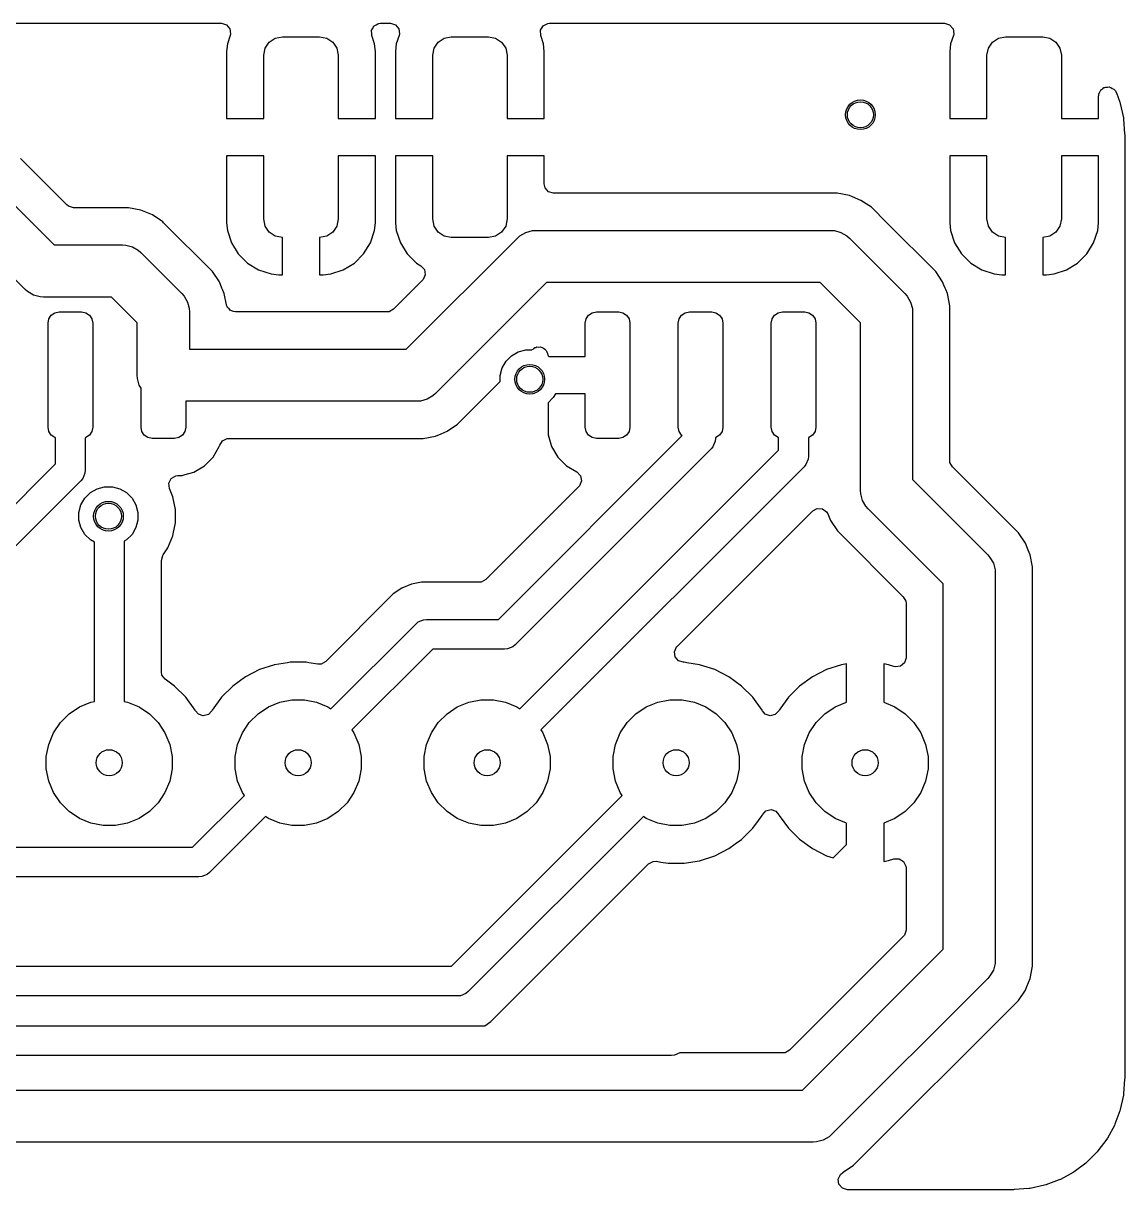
# Model space of a CAD drawing. Extents: x 4.31 to 6.88, y -4.85 to -4.24.
# Drawn here: x 6.297 to 6.88, y -4.854 to -4.237 of the extents above; entities that cross this region are included whole.
import ezdxf

# ---------------------------------------------------------------- set-up
doc = ezdxf.new("R2010")
doc.units = 0
doc.header["$MEASUREMENT"] = 0
doc.layers.add('BLACK', color=7, linetype='CONTINUOUS')

msp = doc.modelspace()

# ---------------------------------------------------------------- linework, layer by layer
at = {"layer": 'BLACK', "linetype": 'CONTINUOUS'}
for p, q in [((6.09432, -4.23661), (6.40186, -4.23661)), ((6.40186, -4.23661), (6.4045, -4.23739)), ((6.4045, -4.23739), (6.4063, -4.23947)), ((6.4063, -4.23947), (6.40669, -4.24219)), ((6.48122, -4.2408), (6.48134, -4.24055)), ((6.48133, -4.24028), (6.4819, -4.23932)), ((6.48134, -4.24055), (6.48133, -4.24028)), ((6.4819, -4.23932), (6.48237, -4.2383)), ((6.48237, -4.2383), (6.4826, -4.23815)), ((6.4826, -4.23815), (6.48273, -4.23792)), ((6.48273, -4.23792), (6.48374, -4.23742)), ((6.48374, -4.23742), (6.48468, -4.23681)), ((6.48468, -4.23681), (6.48506, -4.23676)), ((6.48506, -4.23676), (6.4852, -4.23669)), ((6.4852, -4.23669), (6.48606, -4.23661)), ((6.48606, -4.23661), (6.49125, -4.23661)), ((6.49125, -4.23661), (6.49389, -4.23739)), ((6.49389, -4.23739), (6.49569, -4.23947)), ((6.49569, -4.23947), (6.49608, -4.24219)), ((6.57072, -4.24028), (6.57212, -4.23792)), ((6.57081, -4.24303), (6.57072, -4.24028)), ((6.57212, -4.23792), (6.57459, -4.23669)), ((6.57459, -4.23669), (6.57545, -4.23661)), ((6.57545, -4.23661), (6.78455, -4.23661)), ((6.78455, -4.23661), (6.78719, -4.23739)), ((6.78719, -4.23739), (6.789, -4.23947)), ((6.789, -4.23947), (6.78939, -4.24219)), ((6.40649, -4.24303), (6.405, -4.24753)), ((6.40669, -4.24219), (6.40649, -4.24303)), ((6.42502, -4.24978), (6.42715, -4.24658)), ((6.42715, -4.24658), (6.43035, -4.24445)), ((6.43035, -4.24445), (6.43411, -4.2437)), ((6.43411, -4.2437), (6.4538, -4.2437)), ((6.4538, -4.2437), (6.45757, -4.24445)), ((6.45757, -4.24445), (6.46076, -4.24658)), ((6.46076, -4.24658), (6.46289, -4.24978)), ((6.48138, -4.24191), (6.48122, -4.2408)), ((6.48142, -4.24303), (6.48138, -4.24191)), ((6.48291, -4.24753), (6.48142, -4.24303)), ((6.49588, -4.24303), (6.49439, -4.24753)), ((6.49608, -4.24219), (6.49588, -4.24303)), ((6.51441, -4.24978), (6.51654, -4.24658)), ((6.51654, -4.24658), (6.51974, -4.24445)), ((6.51974, -4.24445), (6.5235, -4.2437)), ((6.5235, -4.2437), (6.54319, -4.2437)), ((6.54319, -4.2437), (6.54696, -4.24445)), ((6.54696, -4.24445), (6.55015, -4.24658)), ((6.55015, -4.24658), (6.55228, -4.24978)), ((6.5723, -4.24753), (6.57081, -4.24303)), ((6.78919, -4.24303), (6.7877, -4.24753)), ((6.78939, -4.24219), (6.78919, -4.24303)), ((6.80772, -4.24978), (6.80985, -4.24658)), ((6.80985, -4.24658), (6.81304, -4.24445)), ((6.81304, -4.24445), (6.81681, -4.2437)), ((6.81681, -4.2437), (6.8365, -4.2437)), ((6.8365, -4.2437), (6.84026, -4.24445)), ((6.84026, -4.24445), (6.84346, -4.24658)), ((6.84346, -4.24658), (6.84559, -4.24978)), ((6.405, -4.24753), (6.40459, -4.25158)), ((6.40459, -4.25158), (6.40459, -4.28701)), ((6.405, -4.24753), (6.405, -4.24753)), ((6.42427, -4.25354), (6.42502, -4.24978)), ((6.46289, -4.24978), (6.46364, -4.25354)), ((6.48333, -4.25158), (6.48291, -4.24753)), ((6.48333, -4.28701), (6.48333, -4.25158)), ((6.48333, -4.25158), (6.48333, -4.25158)), ((6.49439, -4.24753), (6.49398, -4.25158)), ((6.49398, -4.25158), (6.49398, -4.28701)), ((6.49439, -4.24753), (6.49439, -4.24753)), ((6.51366, -4.25354), (6.51441, -4.24978)), ((6.55228, -4.24978), (6.55303, -4.25354)), ((6.57272, -4.25158), (6.5723, -4.24753)), ((6.57272, -4.28701), (6.57272, -4.25158)), ((6.57272, -4.25158), (6.57272, -4.25158)), ((6.7877, -4.24753), (6.78728, -4.25158)), ((6.78728, -4.25158), (6.78728, -4.28701)), ((6.7877, -4.24753), (6.7877, -4.24753)), ((6.80697, -4.25354), (6.80772, -4.24978)), ((6.84559, -4.24978), (6.84634, -4.25354)), ((6.42427, -4.28701), (6.42427, -4.25354)), ((6.46364, -4.25354), (6.46364, -4.28701)), ((6.51366, -4.28701), (6.51366, -4.25354)), ((6.55303, -4.25354), (6.55303, -4.28701)), ((6.80697, -4.28701), (6.80697, -4.25354)), ((6.84634, -4.25354), (6.84634, -4.28701)), ((6.86745, -4.27164), (6.86822, -4.27123)), ((6.86822, -4.27123), (6.86888, -4.27065)), ((6.86888, -4.27065), (6.8694, -4.27058)), ((6.8694, -4.27058), (6.86987, -4.27033)), ((6.86987, -4.27033), (6.87074, -4.27039)), ((6.87074, -4.27039), (6.8716, -4.27026)), ((6.8716, -4.27026), (6.87208, -4.27048)), ((6.87208, -4.27048), (6.87261, -4.27052)), ((6.87261, -4.27052), (6.87331, -4.27104)), ((6.87331, -4.27104), (6.8741, -4.27141)), ((6.8741, -4.27141), (6.87444, -4.27189)), ((6.86602, -4.2751), (6.86617, -4.27459)), ((6.86602, -4.28701), (6.86602, -4.2751)), ((6.86614, -4.27406), (6.86655, -4.27329)), ((6.86617, -4.27459), (6.86614, -4.27406)), ((6.86655, -4.27329), (6.8668, -4.27246)), ((6.8668, -4.27246), (6.8672, -4.27211)), ((6.8672, -4.27211), (6.86745, -4.27164)), ((6.87444, -4.27189), (6.87481, -4.27217)), ((6.87481, -4.27217), (6.87548, -4.27339)), ((6.87548, -4.27339), (6.87735, -4.27841)), ((6.24234, -4.28285), (6.31338, -4.3539)), ((6.87735, -4.27841), (6.87755, -4.27907)), ((6.87755, -4.27907), (6.87918, -4.28657)), ((6.40459, -4.28701), (6.42427, -4.28701)), ((6.46364, -4.28701), (6.48333, -4.28701)), ((6.49398, -4.28701), (6.51366, -4.28701)), ((6.55303, -4.28701), (6.57272, -4.28701)), ((6.78728, -4.28701), (6.80697, -4.28701)), ((6.84634, -4.28701), (6.86602, -4.28701)), ((6.87918, -4.28657), (6.87928, -4.28726)), ((6.87928, -4.28726), (6.87984, -4.29508)), ((6.87984, -4.29508), (6.87985, -4.29543)), ((6.87985, -4.29543), (6.87985, -4.79508)), ((6.29793, -4.37742), (6.22689, -4.30638)), ((6.32012, -4.33276), (6.29548, -4.30812)), ((6.42427, -4.30669), (6.40459, -4.30669)), ((6.40459, -4.30669), (6.40459, -4.34213)), ((6.42427, -4.34016), (6.42427, -4.30669)), ((6.48333, -4.30669), (6.46364, -4.30669)), ((6.46364, -4.30669), (6.46364, -4.34016)), ((6.48333, -4.34212), (6.48333, -4.30669)), ((6.51366, -4.30669), (6.49398, -4.30669)), ((6.49398, -4.30669), (6.49398, -4.34213)), ((6.51366, -4.34016), (6.51366, -4.30669)), ((6.57272, -4.30669), (6.55303, -4.30669)), ((6.55303, -4.30669), (6.55303, -4.34016)), ((6.57272, -4.32163), (6.57272, -4.30669)), ((6.80697, -4.30669), (6.78728, -4.30669)), ((6.78728, -4.30669), (6.78728, -4.34213)), ((6.80697, -4.34016), (6.80697, -4.30669)), ((6.86602, -4.30669), (6.84634, -4.30669)), ((6.84634, -4.30669), (6.84634, -4.34016)), ((6.86602, -4.34212), (6.86602, -4.30669)), ((6.57316, -4.32366), (6.57272, -4.32163)), ((6.57496, -4.32574), (6.57316, -4.32366)), ((6.5776, -4.32652), (6.57496, -4.32574)), ((6.72775, -4.32652), (6.5776, -4.32652)), ((6.73422, -4.3278), (6.72775, -4.32652)), ((6.72775, -4.32652), (6.72775, -4.32652)), ((6.32093, -4.33342), (6.32012, -4.33276)), ((6.7358, -4.32846), (6.73422, -4.3278)), ((6.73422, -4.3278), (6.73422, -4.3278)), ((6.74031, -4.33033), (6.7358, -4.32846)), ((6.74579, -4.33399), (6.74031, -4.33033)), ((6.74031, -4.33033), (6.74031, -4.33033)), ((6.32357, -4.33419), (6.32093, -4.33342)), ((6.35273, -4.33419), (6.32357, -4.33419)), ((6.3592, -4.33548), (6.35273, -4.33419)), ((6.35273, -4.33419), (6.35273, -4.33419)), ((6.36098, -4.33622), (6.3592, -4.33548)), ((6.3592, -4.33548), (6.3592, -4.33548)), ((6.36529, -4.338), (6.36098, -4.33622)), ((6.36098, -4.33622), (6.36098, -4.33622)), ((6.37077, -4.34167), (6.36529, -4.338)), ((6.36529, -4.338), (6.36529, -4.338)), ((6.75393, -4.34213), (6.74579, -4.33399)), ((6.74579, -4.33399), (6.74579, -4.33399)), ((6.37123, -4.34213), (6.37077, -4.34167)), ((6.37077, -4.34167), (6.37077, -4.34167)), ((6.39713, -4.36802), (6.37123, -4.34213)), ((6.40459, -4.34213), (6.405, -4.34617)), ((6.42502, -4.34392), (6.42427, -4.34016)), ((6.42715, -4.34712), (6.42502, -4.34392)), ((6.46289, -4.34392), (6.46076, -4.34712)), ((6.46364, -4.34016), (6.46289, -4.34392)), ((6.48291, -4.34617), (6.48333, -4.34213)), ((6.48333, -4.34213), (6.48333, -4.34212)), ((6.49398, -4.34213), (6.49439, -4.34617)), ((6.51441, -4.34392), (6.51366, -4.34016)), ((6.51654, -4.34712), (6.51441, -4.34392)), ((6.55228, -4.34392), (6.55015, -4.34712)), ((6.55303, -4.34016), (6.55228, -4.34392)), ((6.77983, -4.36803), (6.75393, -4.34213)), ((6.78728, -4.34213), (6.7877, -4.34617)), ((6.80772, -4.34392), (6.80697, -4.34016)), ((6.80985, -4.34712), (6.80772, -4.34392)), ((6.84559, -4.34392), (6.84346, -4.34712)), ((6.84634, -4.34016), (6.84559, -4.34392)), ((6.86561, -4.34617), (6.86602, -4.34213)), ((6.86602, -4.34213), (6.86602, -4.34212)), ((6.405, -4.34617), (6.40717, -4.35272)), ((6.43035, -4.34925), (6.42715, -4.34712)), ((6.43411, -4.35), (6.43035, -4.34925)), ((6.43411, -4.36968), (6.43411, -4.35)), ((6.45757, -4.34925), (6.4538, -4.35)), ((6.4538, -4.35), (6.4538, -4.36968)), ((6.46076, -4.34712), (6.45757, -4.34925)), ((6.48074, -4.35272), (6.48291, -4.34617)), ((6.48291, -4.34617), (6.48291, -4.34617)), ((6.49439, -4.34617), (6.49656, -4.35272)), ((6.49967, -4.40906), (6.55847, -4.35026)), ((6.51974, -4.34925), (6.51654, -4.34712)), ((6.5235, -4.35), (6.51974, -4.34925)), ((6.54319, -4.35), (6.5235, -4.35)), ((6.54696, -4.34925), (6.54319, -4.35)), ((6.55015, -4.34712), (6.54696, -4.34925)), ((6.55847, -4.35026), (6.55983, -4.34907)), ((6.55983, -4.34907), (6.56294, -4.34727)), ((6.56294, -4.34727), (6.56642, -4.34634)), ((6.56642, -4.34634), (6.56822, -4.34622)), ((6.56822, -4.34622), (6.72445, -4.34622)), ((6.72445, -4.34622), (6.72625, -4.34634)), ((6.72625, -4.34634), (6.72972, -4.34727)), ((6.72972, -4.34727), (6.73284, -4.34907)), ((6.73284, -4.34907), (6.73419, -4.35026)), ((6.73419, -4.35026), (6.76356, -4.37963)), ((6.7877, -4.34617), (6.78987, -4.35272)), ((6.81304, -4.34925), (6.80985, -4.34712)), ((6.81681, -4.35), (6.81304, -4.34925)), ((6.81681, -4.36968), (6.81681, -4.35)), ((6.84026, -4.34925), (6.8365, -4.35)), ((6.8365, -4.35), (6.8365, -4.36968)), ((6.84346, -4.34712), (6.84026, -4.34925)), ((6.86344, -4.35272), (6.86561, -4.34617)), ((6.86561, -4.34617), (6.86561, -4.34617)), ((6.31338, -4.3539), (6.34943, -4.3539)), ((6.34943, -4.3539), (6.35123, -4.35402)), ((6.35123, -4.35402), (6.3547, -4.35495)), ((6.3547, -4.35495), (6.35782, -4.35675)), ((6.35782, -4.35675), (6.35917, -4.35793)), ((6.35917, -4.35793), (6.38087, -4.37963)), ((6.40717, -4.35272), (6.40717, -4.35272)), ((6.40717, -4.35272), (6.41079, -4.3586)), ((6.47712, -4.3586), (6.48074, -4.35272)), ((6.48074, -4.35272), (6.48074, -4.35272)), ((6.49656, -4.35272), (6.49656, -4.35272)), ((6.49656, -4.35272), (6.50018, -4.3586)), ((6.78987, -4.35272), (6.78987, -4.35272)), ((6.78987, -4.35272), (6.79349, -4.3586)), ((6.85982, -4.3586), (6.86344, -4.35272)), ((6.86344, -4.35272), (6.86344, -4.35272)), ((6.41079, -4.3586), (6.41568, -4.36348)), ((6.41568, -4.36348), (6.42155, -4.3671)), ((6.46636, -4.3671), (6.47224, -4.36348)), ((6.47224, -4.36348), (6.47712, -4.3586)), ((6.50018, -4.3586), (6.50507, -4.36348)), ((6.50507, -4.36348), (6.50507, -4.36348)), ((6.50507, -4.36348), (6.50743, -4.36494)), ((6.79349, -4.3586), (6.79837, -4.36348)), ((6.79837, -4.36348), (6.80425, -4.3671)), ((6.84906, -4.3671), (6.85493, -4.36348)), ((6.85493, -4.36348), (6.85982, -4.3586)), ((6.39713, -4.36803), (6.39713, -4.36802)), ((6.39713, -4.36802), (6.39713, -4.36802)), ((6.4008, -4.37351), (6.39713, -4.36803)), ((6.39713, -4.36803), (6.39713, -4.36803)), ((6.42155, -4.3671), (6.42155, -4.3671)), ((6.42155, -4.3671), (6.4281, -4.36927)), ((6.4281, -4.36927), (6.4281, -4.36927)), ((6.4281, -4.36927), (6.43215, -4.36968)), ((6.43215, -4.36968), (6.43411, -4.36968)), ((6.43411, -4.36968), (6.43411, -4.36968)), ((6.4538, -4.36968), (6.45577, -4.36968)), ((6.45577, -4.36968), (6.45981, -4.36927)), ((6.45577, -4.36968), (6.45577, -4.36968)), ((6.45981, -4.36927), (6.46636, -4.3671)), ((6.46636, -4.3671), (6.46636, -4.3671)), ((6.50743, -4.36494), (6.50927, -4.36698)), ((6.50971, -4.3697), (6.50862, -4.37222)), ((6.50927, -4.36698), (6.50971, -4.3697)), ((6.78349, -4.37351), (6.77983, -4.36803)), ((6.77983, -4.36803), (6.77983, -4.36803)), ((6.80425, -4.3671), (6.80425, -4.3671)), ((6.80425, -4.3671), (6.8108, -4.36927)), ((6.8108, -4.36927), (6.8108, -4.36927)), ((6.8108, -4.36927), (6.81484, -4.36968)), ((6.81484, -4.36968), (6.81681, -4.36968)), ((6.81681, -4.36968), (6.81681, -4.36968)), ((6.8365, -4.36968), (6.83846, -4.36968)), ((6.83846, -4.36968), (6.84251, -4.36927)), ((6.83846, -4.36968), (6.83846, -4.36968)), ((6.84251, -4.36927), (6.84906, -4.3671)), ((6.84906, -4.3671), (6.84906, -4.3671)), ((6.40212, -4.3767), (6.4008, -4.37351)), ((6.4008, -4.37351), (6.4008, -4.37351)), ((6.4008, -4.37351), (6.4008, -4.37351)), ((6.50832, -4.37254), (6.49294, -4.38792)), ((6.50862, -4.37222), (6.50832, -4.37254)), ((6.57392, -4.37378), (6.51513, -4.43258)), ((6.71874, -4.37378), (6.57392, -4.37378)), ((6.74004, -4.39508), (6.71874, -4.37378)), ((6.78422, -4.37526), (6.78349, -4.37351)), ((6.78349, -4.37351), (6.78349, -4.37351)), ((6.78349, -4.37351), (6.78349, -4.37351)), ((6.78481, -4.3767), (6.78422, -4.37526)), ((6.29929, -4.37861), (6.29793, -4.37742)), ((6.3024, -4.38041), (6.29929, -4.37861)), ((6.30588, -4.38134), (6.3024, -4.38041)), ((6.30768, -4.38146), (6.30588, -4.38134)), ((6.34372, -4.38146), (6.30768, -4.38146)), ((6.35734, -4.39508), (6.34372, -4.38146)), ((6.38087, -4.37963), (6.38205, -4.38098)), ((6.38205, -4.38098), (6.38385, -4.3841)), ((6.40243, -4.37744), (6.40212, -4.3767)), ((6.40332, -4.3796), (6.40243, -4.37744)), ((6.40451, -4.38556), (6.40332, -4.3796)), ((6.76356, -4.37963), (6.76475, -4.38098)), ((6.76475, -4.38098), (6.76655, -4.3841)), ((6.78512, -4.37744), (6.78481, -4.3767)), ((6.78602, -4.3796), (6.78512, -4.37744)), ((6.7873, -4.38607), (6.78602, -4.3796)), ((6.78602, -4.3796), (6.78602, -4.3796)), ((6.38385, -4.3841), (6.38472, -4.38734)), ((6.38472, -4.38734), (6.38478, -4.38757)), ((6.38478, -4.38757), (6.3849, -4.38937)), ((6.40454, -4.38571), (6.40451, -4.38556)), ((6.40482, -4.3865), (6.40454, -4.38571)), ((6.40495, -4.38664), (6.40482, -4.3865)), ((6.40508, -4.38699), (6.40495, -4.38664)), ((6.4059, -4.38774), (6.40508, -4.38699)), ((6.40663, -4.38858), (6.4059, -4.38774)), ((6.4069, -4.38866), (6.40663, -4.38858)), ((6.40711, -4.38885), (6.4069, -4.38866)), ((6.4082, -4.38904), (6.40711, -4.38885)), ((6.49294, -4.38792), (6.49053, -4.38924)), ((6.76655, -4.3841), (6.76748, -4.38757)), ((6.76748, -4.38757), (6.7676, -4.38937)), ((6.7873, -4.46793), (6.7873, -4.38607)), ((6.7873, -4.38607), (6.7873, -4.38607)), ((6.3101, -4.39528), (6.31055, -4.39302)), ((6.31055, -4.39302), (6.31183, -4.3911)), ((6.31183, -4.3911), (6.31374, -4.38982)), ((6.31374, -4.38982), (6.316, -4.38937)), ((6.316, -4.38937), (6.32781, -4.38937)), ((6.32781, -4.38937), (6.33007, -4.38982)), ((6.33007, -4.38982), (6.33199, -4.3911)), ((6.33199, -4.3911), (6.33327, -4.39302)), ((6.33327, -4.39302), (6.33372, -4.39528)), ((6.3849, -4.38937), (6.3849, -4.40906)), ((6.40926, -4.38935), (6.4082, -4.38904)), ((6.48949, -4.38935), (6.40926, -4.38935)), ((6.49053, -4.38924), (6.48949, -4.38935)), ((6.59437, -4.39528), (6.59482, -4.39302)), ((6.59482, -4.39302), (6.5961, -4.3911)), ((6.5961, -4.3911), (6.59802, -4.38982)), ((6.59802, -4.38982), (6.60028, -4.38937)), ((6.60028, -4.38937), (6.61209, -4.38937)), ((6.61209, -4.38937), (6.61435, -4.38982)), ((6.61435, -4.38982), (6.61626, -4.3911)), ((6.61626, -4.3911), (6.61754, -4.39302)), ((6.61754, -4.39302), (6.61799, -4.39528)), ((6.64358, -4.39528), (6.64403, -4.39302)), ((6.64403, -4.39302), (6.64531, -4.3911)), ((6.64531, -4.3911), (6.64723, -4.38982)), ((6.64723, -4.38982), (6.64949, -4.38937)), ((6.64949, -4.38937), (6.6613, -4.38937)), ((6.6613, -4.38937), (6.66356, -4.38982)), ((6.66356, -4.38982), (6.66548, -4.3911)), ((6.66548, -4.3911), (6.66676, -4.39302)), ((6.66676, -4.39302), (6.6672, -4.39528)), ((6.6928, -4.39528), (6.69324, -4.39302)), ((6.69324, -4.39302), (6.69452, -4.3911)), ((6.69452, -4.3911), (6.69644, -4.38982)), ((6.69644, -4.38982), (6.6987, -4.38937)), ((6.6987, -4.38937), (6.71051, -4.38937)), ((6.71051, -4.38937), (6.71277, -4.38982)), ((6.71277, -4.38982), (6.71469, -4.3911)), ((6.71469, -4.3911), (6.71597, -4.39302)), ((6.71597, -4.39302), (6.71642, -4.39528)), ((6.7676, -4.38937), (6.7676, -4.42283)), ((6.3101, -4.45039), (6.3101, -4.39528)), ((6.33372, -4.39528), (6.33372, -4.45039)), ((6.35734, -4.42283), (6.35734, -4.39508)), ((6.59437, -4.41299), (6.59437, -4.39528)), ((6.61799, -4.39528), (6.61799, -4.45039)), ((6.64358, -4.45039), (6.64358, -4.39528)), ((6.6672, -4.39528), (6.6672, -4.45039)), ((6.6928, -4.45039), (6.6928, -4.39528)), ((6.71642, -4.39528), (6.71642, -4.45039)), ((6.74004, -4.42283), (6.74004, -4.39508)), ((6.3849, -4.40906), (6.49967, -4.40906)), ((6.55251, -4.41541), (6.55541, -4.41251)), ((6.55541, -4.41251), (6.55897, -4.41045)), ((6.55897, -4.41045), (6.56294, -4.40939)), ((6.56294, -4.40939), (6.56618, -4.40939)), ((6.56618, -4.40939), (6.56635, -4.40922)), ((6.56635, -4.40922), (6.56712, -4.4088)), ((6.56712, -4.4088), (6.56778, -4.40823)), ((6.56778, -4.40823), (6.5683, -4.40816)), ((6.5683, -4.40816), (6.56877, -4.4079)), ((6.56877, -4.4079), (6.56963, -4.40796)), ((6.56963, -4.40796), (6.5705, -4.40784)), ((6.5705, -4.40784), (6.57098, -4.40806)), ((6.57098, -4.40806), (6.57151, -4.4081)), ((6.57151, -4.4081), (6.57221, -4.40862)), ((6.57221, -4.40862), (6.573, -4.40898)), ((6.573, -4.40898), (6.57329, -4.40943)), ((6.57329, -4.40943), (6.57371, -4.40975)), ((6.57371, -4.40975), (6.57402, -4.41056)), ((6.57402, -4.41056), (6.57449, -4.4113)), ((6.57449, -4.4113), (6.57461, -4.41216)), ((6.57461, -4.41216), (6.57467, -4.41232)), ((6.57467, -4.41232), (6.57468, -4.4126)), ((6.57468, -4.4126), (6.57507, -4.41299)), ((6.57507, -4.41299), (6.59437, -4.41299)), ((6.54939, -4.42294), (6.55045, -4.41897)), ((6.55045, -4.41897), (6.55251, -4.41541)), ((6.35746, -4.42463), (6.35734, -4.42283)), ((6.35839, -4.42811), (6.35746, -4.42463)), ((6.54939, -4.42618), (6.54939, -4.42294)), ((6.74004, -4.48382), (6.74004, -4.42283)), ((6.7676, -4.42283), (6.7676, -4.47811)), ((6.35931, -4.4297), (6.35839, -4.42811)), ((6.35931, -4.45039), (6.35931, -4.4297)), ((6.52673, -4.44884), (6.54939, -4.42618)), ((6.50538, -4.43661), (6.38293, -4.43661)), ((6.38293, -4.43661), (6.38293, -4.45039)), ((6.50718, -4.4365), (6.50538, -4.43661)), ((6.51066, -4.43557), (6.50718, -4.4365)), ((6.51377, -4.43377), (6.51066, -4.43557)), ((6.51513, -4.43258), (6.51377, -4.43377)), ((6.57749, -4.43459), (6.57469, -4.4374)), ((6.57469, -4.4374), (6.57469, -4.45298)), ((6.5786, -4.43268), (6.57749, -4.43459)), ((6.59437, -4.43268), (6.5786, -4.43268)), ((6.59437, -4.45039), (6.59437, -4.43268)), ((6.31055, -4.45265), (6.3101, -4.45039)), ((6.33372, -4.45039), (6.33327, -4.45265)), ((6.35976, -4.45265), (6.35931, -4.45039)), ((6.38293, -4.45039), (6.38248, -4.45265)), ((6.52124, -4.45251), (6.52673, -4.44884)), ((6.59482, -4.45265), (6.59437, -4.45039)), ((6.61799, -4.45039), (6.61754, -4.45265)), ((6.64403, -4.45265), (6.64358, -4.45039)), ((6.6672, -4.45039), (6.66676, -4.45265)), ((6.69324, -4.45265), (6.6928, -4.45039)), ((6.71642, -4.45039), (6.71597, -4.45265)), ((6.31183, -4.45457), (6.31055, -4.45265)), ((6.31374, -4.45585), (6.31183, -4.45457)), ((6.31404, -4.45591), (6.31374, -4.45585)), ((6.31404, -4.46983), (6.31404, -4.45591)), ((6.33007, -4.45585), (6.32978, -4.45591)), ((6.32978, -4.45591), (6.32978, -4.47309)), ((6.33199, -4.45457), (6.33007, -4.45585)), ((6.33327, -4.45265), (6.33199, -4.45457)), ((6.36104, -4.45457), (6.35976, -4.45265)), ((6.36296, -4.45585), (6.36104, -4.45457)), ((6.36522, -4.4563), (6.36296, -4.45585)), ((6.37703, -4.4563), (6.36522, -4.4563)), ((6.37929, -4.45585), (6.37703, -4.4563)), ((6.3812, -4.45457), (6.37929, -4.45585)), ((6.38248, -4.45265), (6.3812, -4.45457)), ((6.40243, -4.45752), (6.40493, -4.45637)), ((6.40493, -4.45637), (6.40564, -4.45632)), ((6.40564, -4.45632), (6.50868, -4.45632)), ((6.50868, -4.45632), (6.51515, -4.45503)), ((6.50868, -4.45632), (6.50868, -4.45632)), ((6.51515, -4.45503), (6.51815, -4.45379)), ((6.51815, -4.45379), (6.52124, -4.45251)), ((6.54843, -4.55213), (6.64572, -4.45484)), ((6.57469, -4.45298), (6.5748, -4.45443)), ((6.5748, -4.45443), (6.5748, -4.45443)), ((6.5748, -4.45443), (6.5766, -4.46064)), ((6.5961, -4.45457), (6.59482, -4.45265)), ((6.59802, -4.45585), (6.5961, -4.45457)), ((6.60028, -4.4563), (6.59802, -4.45585)), ((6.61209, -4.4563), (6.60028, -4.4563)), ((6.61435, -4.45585), (6.61209, -4.4563)), ((6.61626, -4.45457), (6.61435, -4.45585)), ((6.61754, -4.45265), (6.61626, -4.45457)), ((6.64531, -4.45457), (6.64403, -4.45265)), ((6.64572, -4.45484), (6.64531, -4.45457)), ((6.66327, -4.4563), (6.66312, -4.45784)), ((6.66356, -4.45585), (6.66327, -4.45591)), ((6.66327, -4.45591), (6.66327, -4.4563)), ((6.66548, -4.45457), (6.66356, -4.45585)), ((6.66676, -4.45265), (6.66548, -4.45457)), ((6.69452, -4.45457), (6.69324, -4.45265)), ((6.69644, -4.45585), (6.69452, -4.45457)), ((6.69673, -4.45591), (6.69644, -4.45585)), ((6.69673, -4.46253), (6.69673, -4.45591)), ((6.71277, -4.45585), (6.71248, -4.45591)), ((6.71248, -4.45591), (6.71248, -4.46579)), ((6.71469, -4.45457), (6.71277, -4.45585)), ((6.71597, -4.45265), (6.71469, -4.45457)), ((6.39742, -4.46622), (6.40072, -4.46065)), ((6.40072, -4.46065), (6.40095, -4.45984)), ((6.40095, -4.45984), (6.40243, -4.45752)), ((6.66096, -4.46187), (6.55726, -4.56557)), ((6.5598, -4.59946), (6.69673, -4.46253)), ((6.5766, -4.46064), (6.5766, -4.46064)), ((6.5766, -4.46064), (6.57989, -4.4662)), ((6.66194, -4.46067), (6.66096, -4.46187)), ((6.66312, -4.45784), (6.66194, -4.46067)), ((6.39285, -4.47079), (6.39742, -4.46622)), ((6.57989, -4.4662), (6.57989, -4.4662)), ((6.57989, -4.4662), (6.58447, -4.47077)), ((6.71233, -4.46733), (6.71115, -4.47017)), ((6.71248, -4.46579), (6.71233, -4.46733)), ((6.78741, -4.46896), (6.7873, -4.46793)), ((6.78873, -4.47138), (6.78741, -4.46896)), ((6.28174, -4.50213), (6.31404, -4.46983)), ((6.32963, -4.47463), (6.32846, -4.47747)), ((6.32978, -4.47309), (6.32963, -4.47463)), ((6.3827, -4.47541), (6.38728, -4.47408)), ((6.38728, -4.47408), (6.39285, -4.47079)), ((6.71017, -4.47136), (6.57094, -4.6106)), ((6.58447, -4.47077), (6.58447, -4.47077)), ((6.58447, -4.47077), (6.59001, -4.47406)), ((6.59001, -4.47406), (6.59189, -4.47607)), ((6.71115, -4.47017), (6.71017, -4.47136)), ((6.82363, -4.50628), (6.78873, -4.47138)), ((6.32748, -4.47866), (6.29057, -4.51557)), ((6.32846, -4.47747), (6.32748, -4.47866)), ((6.37404, -4.48002), (6.37528, -4.47756)), ((6.37434, -4.48275), (6.37404, -4.48002)), ((6.37528, -4.47756), (6.37764, -4.47616)), ((6.37764, -4.47616), (6.37885, -4.476)), ((6.37885, -4.476), (6.37961, -4.476)), ((6.37961, -4.476), (6.38107, -4.47589)), ((6.37961, -4.476), (6.37961, -4.476)), ((6.38107, -4.47589), (6.3827, -4.47541)), ((6.38107, -4.47589), (6.38107, -4.47589)), ((6.38107, -4.47589), (6.38107, -4.47589)), ((6.59133, -4.48132), (6.59098, -4.48171)), ((6.59238, -4.47877), (6.59133, -4.48132)), ((6.59189, -4.47607), (6.59238, -4.47877)), ((6.7676, -4.47811), (6.80737, -4.51788)), ((6.32957, -4.48789), (6.33248, -4.48498)), ((6.33248, -4.48498), (6.33604, -4.48293)), ((6.33604, -4.48293), (6.34001, -4.48186)), ((6.34001, -4.48186), (6.34412, -4.48186)), ((6.34412, -4.48186), (6.34809, -4.48293)), ((6.34809, -4.48293), (6.35165, -4.48498)), ((6.35165, -4.48498), (6.35456, -4.48789)), ((6.37615, -4.48714), (6.37434, -4.48275)), ((6.37752, -4.49399), (6.37615, -4.48714)), ((6.37615, -4.48714), (6.37615, -4.48714)), ((6.59098, -4.48171), (6.5417, -4.53099)), ((6.74016, -4.48562), (6.74004, -4.48382)), ((6.74109, -4.48909), (6.74016, -4.48562)), ((6.32645, -4.49542), (6.32751, -4.49145)), ((6.32751, -4.49145), (6.32957, -4.48789)), ((6.35456, -4.48789), (6.35661, -4.49145)), ((6.35661, -4.49145), (6.35768, -4.49542)), ((6.71475, -4.49465), (6.71717, -4.49333)), ((6.71717, -4.49333), (6.71991, -4.49352)), ((6.71991, -4.49352), (6.72211, -4.49517)), ((6.74289, -4.49221), (6.74109, -4.48909)), ((6.74408, -4.49356), (6.74289, -4.49221)), ((6.78384, -4.53333), (6.74408, -4.49356)), ((6.32645, -4.49953), (6.32645, -4.49542)), ((6.32751, -4.5035), (6.32645, -4.49953)), ((6.35768, -4.49953), (6.35661, -4.5035)), ((6.35768, -4.49542), (6.35768, -4.49953)), ((6.37752, -4.50097), (6.37752, -4.49399)), ((6.37752, -4.49399), (6.37752, -4.49399)), ((6.64297, -4.56643), (6.71475, -4.49465)), ((6.72211, -4.49517), (6.72272, -4.49623)), ((6.72272, -4.49623), (6.72415, -4.49968)), ((6.72415, -4.49968), (6.72415, -4.49968)), ((6.72415, -4.49968), (6.72781, -4.50516)), ((6.32957, -4.50707), (6.32751, -4.5035)), ((6.35661, -4.5035), (6.35456, -4.50707)), ((6.37635, -4.50683), (6.37752, -4.50097)), ((6.37752, -4.50097), (6.37752, -4.50097)), ((6.72781, -4.50516), (6.72781, -4.50516)), ((6.72781, -4.50516), (6.76271, -4.54006)), ((6.33248, -4.50997), (6.32957, -4.50707)), ((6.33459, -4.51119), (6.33248, -4.50997)), ((6.33459, -4.59554), (6.33459, -4.51119)), ((6.35165, -4.50997), (6.35034, -4.51073)), ((6.35034, -4.51073), (6.35034, -4.59554)), ((6.35456, -4.50707), (6.35165, -4.50997)), ((6.37348, -4.51427), (6.37615, -4.50782)), ((6.37615, -4.50782), (6.37635, -4.50683)), ((6.8273, -4.51176), (6.82363, -4.50628)), ((6.82363, -4.50628), (6.82363, -4.50628)), ((6.82882, -4.51544), (6.8273, -4.51176)), ((6.8273, -4.51176), (6.8273, -4.51176)), ((6.8273, -4.51176), (6.8273, -4.51176)), ((6.37005, -4.5209), (6.37082, -4.51826)), ((6.37082, -4.51826), (6.37087, -4.51818)), ((6.37087, -4.51818), (6.37109, -4.51786)), ((6.37109, -4.51786), (6.37348, -4.51427)), ((6.80737, -4.51788), (6.80856, -4.51924)), ((6.82982, -4.51786), (6.82882, -4.51544)), ((6.83111, -4.52433), (6.82982, -4.51786)), ((6.37005, -4.57976), (6.37005, -4.5209)), ((6.80856, -4.51924), (6.81035, -4.52235)), ((6.81035, -4.52235), (6.81129, -4.52583)), ((6.83111, -4.73567), (6.83111, -4.52433)), ((6.81129, -4.52583), (6.8114, -4.52762)), ((6.8114, -4.52762), (6.8114, -4.73238)), ((6.49733, -4.53556), (6.49282, -4.53858)), ((6.50235, -4.53348), (6.49733, -4.53556)), ((6.50768, -4.53242), (6.50235, -4.53348)), ((6.50235, -4.53348), (6.50235, -4.53348)), ((6.53825, -4.53242), (6.50768, -4.53242)), ((6.53928, -4.53231), (6.53825, -4.53242)), ((6.5417, -4.53099), (6.53928, -4.53231)), ((6.78384, -4.72667), (6.78384, -4.53333)), ((6.49282, -4.53858), (6.45703, -4.57437)), ((6.76271, -4.54006), (6.76403, -4.54248)), ((6.76403, -4.54248), (6.76414, -4.54352)), ((6.76414, -4.54352), (6.76414, -4.57237)), ((6.4598, -4.59946), (6.50483, -4.55443)), ((6.50483, -4.55443), (6.50602, -4.55345)), ((6.50602, -4.55345), (6.50886, -4.55228)), ((6.50886, -4.55228), (6.5104, -4.55213)), ((6.5104, -4.55213), (6.54843, -4.55213)), ((6.51366, -4.56787), (6.47094, -4.6106)), ((6.55169, -4.56787), (6.51366, -4.56787)), ((6.55323, -4.56772), (6.55169, -4.56787)), ((6.55607, -4.56655), (6.55323, -4.56772)), ((6.55726, -4.56557), (6.55607, -4.56655)), ((6.64159, -4.56919), (6.64273, -4.56668)), ((6.64273, -4.56668), (6.64297, -4.56643)), ((6.64198, -4.57191), (6.64159, -4.56919)), ((6.64378, -4.57399), (6.64198, -4.57191)), ((6.64642, -4.57476), (6.64378, -4.57399)), ((6.76414, -4.57237), (6.76336, -4.57501)), ((6.37038, -4.58153), (6.37005, -4.57976)), ((6.42206, -4.57866), (6.4146, -4.58246)), ((6.43002, -4.57607), (6.42206, -4.57866)), ((6.43673, -4.57501), (6.43002, -4.57607)), ((6.43828, -4.57476), (6.43673, -4.57501)), ((6.44665, -4.57476), (6.43828, -4.57476)), ((6.44816, -4.575), (6.44665, -4.57476)), ((6.45281, -4.57574), (6.44816, -4.575)), ((6.45461, -4.57569), (6.45281, -4.57574)), ((6.45703, -4.57437), (6.45461, -4.57569)), ((6.64665, -4.57476), (6.64642, -4.57476)), ((6.64821, -4.57501), (6.64665, -4.57476)), ((6.65492, -4.57607), (6.64821, -4.57501)), ((6.66288, -4.57866), (6.65492, -4.57607)), ((6.65492, -4.57607), (6.65492, -4.57607)), ((6.65492, -4.57607), (6.65492, -4.57607)), ((6.67033, -4.58246), (6.66288, -4.57866)), ((6.66288, -4.57866), (6.66288, -4.57866)), ((6.66288, -4.57866), (6.66288, -4.57866)), ((6.72206, -4.57868), (6.71461, -4.58247)), ((6.73002, -4.57609), (6.72206, -4.57868)), ((6.73262, -4.57568), (6.73002, -4.57609)), ((6.73262, -4.59596), (6.73262, -4.57568)), ((6.73262, -4.57568), (6.73262, -4.57568)), ((6.75491, -4.57609), (6.75231, -4.57568)), ((6.75231, -4.57568), (6.75231, -4.59596)), ((6.75775, -4.57701), (6.75491, -4.57609)), ((6.75856, -4.5772), (6.75775, -4.57701)), ((6.76129, -4.57681), (6.75856, -4.5772)), ((6.76336, -4.57501), (6.76129, -4.57681)), ((6.37206, -4.58371), (6.37038, -4.58153)), ((6.3771, -4.58738), (6.37206, -4.58371)), ((6.4146, -4.58246), (6.40783, -4.58738)), ((6.6771, -4.58738), (6.67033, -4.58246)), ((6.71461, -4.58247), (6.70784, -4.58739)), ((6.38302, -4.59329), (6.3771, -4.58738)), ((6.40783, -4.58738), (6.40191, -4.59329)), ((6.68302, -4.59329), (6.6771, -4.58738)), ((6.70784, -4.58739), (6.70193, -4.59331)), ((6.70784, -4.58739), (6.70784, -4.58739)), ((6.32124, -4.60206), (6.32669, -4.59842)), ((6.32669, -4.59842), (6.33275, -4.59591)), ((6.33275, -4.59591), (6.33459, -4.59554)), ((6.35034, -4.59554), (6.35218, -4.59591)), ((6.35218, -4.59591), (6.35824, -4.59842)), ((6.35824, -4.59842), (6.3637, -4.60206)), ((6.38794, -4.60006), (6.38302, -4.59329)), ((6.40191, -4.59329), (6.39699, -4.60006)), ((6.42124, -4.60206), (6.42669, -4.59842)), ((6.42669, -4.59842), (6.43275, -4.59591)), ((6.43275, -4.59591), (6.43919, -4.59463)), ((6.43919, -4.59463), (6.44575, -4.59463)), ((6.44575, -4.59463), (6.45218, -4.59591)), ((6.45218, -4.59591), (6.45824, -4.59842)), ((6.45824, -4.59842), (6.4598, -4.59946)), ((6.52124, -4.60206), (6.52669, -4.59842)), ((6.52669, -4.59842), (6.53275, -4.59591)), ((6.53275, -4.59591), (6.53919, -4.59463)), ((6.53919, -4.59463), (6.54575, -4.59463)), ((6.54575, -4.59463), (6.55218, -4.59591)), ((6.55218, -4.59591), (6.55824, -4.59842)), ((6.55824, -4.59842), (6.5598, -4.59946)), ((6.62124, -4.60206), (6.62669, -4.59842)), ((6.62669, -4.59842), (6.63275, -4.59591)), ((6.63275, -4.59591), (6.63919, -4.59463)), ((6.63919, -4.59463), (6.64575, -4.59463)), ((6.64575, -4.59463), (6.65218, -4.59591)), ((6.65218, -4.59591), (6.65824, -4.59842)), ((6.65824, -4.59842), (6.6637, -4.60206)), ((6.68794, -4.60006), (6.68302, -4.59329)), ((6.70193, -4.59331), (6.69701, -4.60007)), ((6.70193, -4.59331), (6.70193, -4.59331)), ((6.72124, -4.60206), (6.72669, -4.59842)), ((6.72669, -4.59842), (6.73262, -4.59596)), ((6.75231, -4.59596), (6.75824, -4.59842)), ((6.75824, -4.59842), (6.7637, -4.60206)), ((6.3166, -4.6067), (6.32124, -4.60206)), ((6.3637, -4.60206), (6.36834, -4.6067)), ((6.38812, -4.60041), (6.38794, -4.60006)), ((6.38965, -4.60218), (6.38812, -4.60041)), ((6.39226, -4.60307), (6.38965, -4.60218)), ((6.39493, -4.60241), (6.39226, -4.60307)), ((6.39682, -4.60041), (6.39493, -4.60241)), ((6.39699, -4.60006), (6.39682, -4.60041)), ((6.4166, -4.6067), (6.42124, -4.60206)), ((6.5166, -4.6067), (6.52124, -4.60206)), ((6.6166, -4.6067), (6.62124, -4.60206)), ((6.6637, -4.60206), (6.66833, -4.6067)), ((6.68813, -4.60043), (6.68794, -4.60006)), ((6.68794, -4.60006), (6.68794, -4.60006)), ((6.68794, -4.60006), (6.68794, -4.60006)), ((6.68966, -4.6022), (6.68813, -4.60043)), ((6.69227, -4.60309), (6.68966, -4.6022)), ((6.69494, -4.60243), (6.69227, -4.60309)), ((6.69683, -4.60043), (6.69494, -4.60243)), ((6.69701, -4.60007), (6.69683, -4.60043)), ((6.7166, -4.6067), (6.72124, -4.60206)), ((6.7637, -4.60206), (6.76833, -4.6067)), ((6.31295, -4.61216), (6.3166, -4.6067)), ((6.36834, -4.6067), (6.37198, -4.61216)), ((6.41295, -4.61216), (6.4166, -4.6067)), ((6.47094, -4.6106), (6.47198, -4.61216)), ((6.51295, -4.61216), (6.5166, -4.6067)), ((6.57094, -4.6106), (6.57198, -4.61216)), ((6.61295, -4.61216), (6.6166, -4.6067)), ((6.66833, -4.6067), (6.67198, -4.61216)), ((6.71295, -4.61216), (6.7166, -4.6067)), ((6.76833, -4.6067), (6.77198, -4.61216)), ((6.31044, -4.61822), (6.31295, -4.61216)), ((6.37198, -4.61216), (6.37449, -4.61822)), ((6.41044, -4.61822), (6.41295, -4.61216)), ((6.47198, -4.61216), (6.47449, -4.61822)), ((6.51044, -4.61822), (6.51295, -4.61216)), ((6.57198, -4.61216), (6.57449, -4.61822)), ((6.61044, -4.61822), (6.61295, -4.61216)), ((6.67198, -4.61216), (6.67449, -4.61822)), ((6.71044, -4.61822), (6.71295, -4.61216)), ((6.77198, -4.61216), (6.77449, -4.61822)), ((6.30916, -4.62465), (6.31044, -4.61822)), ((6.37449, -4.61822), (6.37577, -4.62465)), ((6.40916, -4.62465), (6.41044, -4.61822)), ((6.47449, -4.61822), (6.47577, -4.62465)), ((6.50916, -4.62465), (6.51044, -4.61822)), ((6.57449, -4.61822), (6.57577, -4.62465)), ((6.60916, -4.62465), (6.61044, -4.61822)), ((6.67449, -4.61822), (6.67577, -4.62465)), ((6.70916, -4.62465), (6.71044, -4.61822)), ((6.77449, -4.61822), (6.77577, -4.62465)), ((6.30916, -4.63121), (6.30916, -4.62465)), ((6.37577, -4.62465), (6.37577, -4.63121)), ((6.40916, -4.63121), (6.40916, -4.62465)), ((6.47577, -4.62465), (6.47577, -4.63121)), ((6.50916, -4.63121), (6.50916, -4.62465)), ((6.57577, -4.62465), (6.57577, -4.63121)), ((6.60916, -4.63121), (6.60916, -4.62465)), ((6.67577, -4.62465), (6.67577, -4.63121)), ((6.70916, -4.63121), (6.70916, -4.62465)), ((6.77577, -4.62465), (6.77577, -4.63121)), ((6.31044, -4.63765), (6.30916, -4.63121)), ((6.37577, -4.63121), (6.37449, -4.63765)), ((6.41044, -4.63765), (6.40916, -4.63121)), ((6.47577, -4.63121), (6.47449, -4.63765)), ((6.51044, -4.63765), (6.50916, -4.63121)), ((6.57577, -4.63121), (6.57449, -4.63765)), ((6.61044, -4.63765), (6.60916, -4.63121)), ((6.67577, -4.63121), (6.67449, -4.63765)), ((6.71044, -4.63765), (6.70916, -4.63121)), ((6.77577, -4.63121), (6.77449, -4.63765)), ((6.31295, -4.64371), (6.31044, -4.63765)), ((6.37449, -4.63765), (6.37198, -4.64371)), ((6.41295, -4.64371), (6.41044, -4.63765)), ((6.47449, -4.63765), (6.47198, -4.64371)), ((6.51295, -4.64371), (6.51044, -4.63765)), ((6.57449, -4.63765), (6.57198, -4.64371)), ((6.61295, -4.64371), (6.61044, -4.63765)), ((6.67449, -4.63765), (6.67198, -4.64371)), ((6.71295, -4.64371), (6.71044, -4.63765)), ((6.77449, -4.63765), (6.77198, -4.64371)), ((6.3166, -4.64916), (6.31295, -4.64371)), ((6.37198, -4.64371), (6.36834, -4.64916)), ((6.38662, -4.67264), (6.414, -4.64527)), ((6.414, -4.64527), (6.41295, -4.64371)), ((6.47198, -4.64371), (6.46833, -4.64916)), ((6.5166, -4.64916), (6.51295, -4.64371)), ((6.52363, -4.73563), (6.614, -4.64527)), ((6.57198, -4.64371), (6.56834, -4.64916)), ((6.614, -4.64527), (6.61295, -4.64371)), ((6.67198, -4.64371), (6.66833, -4.64916)), ((6.7166, -4.64916), (6.71295, -4.64371)), ((6.77198, -4.64371), (6.76833, -4.64916)), ((6.32124, -4.6538), (6.3166, -4.64916)), ((6.32669, -4.65744), (6.32124, -4.6538)), ((6.3637, -4.6538), (6.35824, -4.65744)), ((6.36834, -4.64916), (6.3637, -4.6538)), ((6.4637, -4.6538), (6.45824, -4.65744)), ((6.46833, -4.64916), (6.4637, -4.6538)), ((6.52124, -4.6538), (6.5166, -4.64916)), ((6.52669, -4.65744), (6.52124, -4.6538)), ((6.5637, -4.6538), (6.55824, -4.65744)), ((6.56834, -4.64916), (6.5637, -4.6538)), ((6.6637, -4.6538), (6.65824, -4.65744)), ((6.66833, -4.64916), (6.6637, -4.6538)), ((6.68813, -4.65543), (6.69002, -4.65343)), ((6.69002, -4.65343), (6.69269, -4.65277)), ((6.69269, -4.65277), (6.69529, -4.65366)), ((6.69529, -4.65366), (6.69683, -4.65543)), ((6.72124, -4.6538), (6.7166, -4.64916)), ((6.72669, -4.65744), (6.72124, -4.6538)), ((6.7637, -4.6538), (6.75824, -4.65744)), ((6.76833, -4.64916), (6.7637, -4.6538)), ((6.33275, -4.65995), (6.32669, -4.65744)), ((6.33919, -4.66123), (6.33275, -4.65995)), ((6.35218, -4.65995), (6.34575, -4.66123)), ((6.35824, -4.65744), (6.35218, -4.65995)), ((6.42513, -4.6564), (6.39545, -4.68608)), ((6.42669, -4.65744), (6.42513, -4.6564)), ((6.43275, -4.65995), (6.42669, -4.65744)), ((6.43919, -4.66123), (6.43275, -4.65995)), ((6.45218, -4.65995), (6.44575, -4.66123)), ((6.45824, -4.65744), (6.45218, -4.65995)), ((6.53275, -4.65995), (6.52669, -4.65744)), ((6.62513, -4.6564), (6.53246, -4.74907)), ((6.53919, -4.66123), (6.53275, -4.65995)), ((6.55218, -4.65995), (6.54575, -4.66123)), ((6.55824, -4.65744), (6.55218, -4.65995)), ((6.62669, -4.65744), (6.62513, -4.6564)), ((6.63275, -4.65995), (6.62669, -4.65744)), ((6.63919, -4.66123), (6.63275, -4.65995)), ((6.65218, -4.65995), (6.64575, -4.66123)), ((6.65824, -4.65744), (6.65218, -4.65995)), ((6.68302, -4.66257), (6.68601, -4.65845)), ((6.68601, -4.65845), (6.68794, -4.6558)), ((6.68794, -4.6558), (6.68813, -4.65543)), ((6.69683, -4.65543), (6.69701, -4.65579)), ((6.69701, -4.65579), (6.70193, -4.66256)), ((6.73262, -4.6599), (6.72669, -4.65744)), ((6.73262, -4.67124), (6.73262, -4.6599)), ((6.75824, -4.65744), (6.75231, -4.6599)), ((6.75231, -4.6599), (6.75231, -4.68018)), ((6.34575, -4.66123), (6.33919, -4.66123)), ((6.44575, -4.66123), (6.43919, -4.66123)), ((6.54575, -4.66123), (6.53919, -4.66123)), ((6.64575, -4.66123), (6.63919, -4.66123)), ((6.6771, -4.66849), (6.68302, -4.66257)), ((6.68302, -4.66257), (6.68302, -4.66257)), ((6.68302, -4.66257), (6.68302, -4.66257)), ((6.70193, -4.66256), (6.70193, -4.66256)), ((6.70193, -4.66256), (6.70784, -4.66847)), ((5.81877, -4.67264), (6.38662, -4.67264)), ((6.67033, -4.67341), (6.67373, -4.67094)), ((6.67373, -4.67094), (6.6771, -4.66849)), ((6.6771, -4.66849), (6.6771, -4.66849)), ((6.6771, -4.66849), (6.6771, -4.66849)), ((6.70784, -4.66847), (6.70784, -4.66847)), ((6.70784, -4.66847), (6.71461, -4.67339)), ((6.72555, -4.67832), (6.73262, -4.67124)), ((6.65492, -4.67979), (6.66288, -4.6772)), ((6.66288, -4.6772), (6.67033, -4.67341)), ((6.71461, -4.67339), (6.72206, -4.67719)), ((6.72206, -4.67719), (6.72555, -4.67832)), ((6.75491, -4.67977), (6.75775, -4.67885)), ((6.75775, -4.67885), (6.7605, -4.67877)), ((6.7605, -4.67877), (6.76285, -4.68019)), ((6.54447, -4.76493), (6.62791, -4.68149)), ((6.62791, -4.68149), (6.63032, -4.68018)), ((6.63032, -4.68018), (6.63212, -4.68012)), ((6.63212, -4.68012), (6.63435, -4.68048)), ((6.63435, -4.68048), (6.63828, -4.6811)), ((6.63828, -4.6811), (6.63828, -4.6811)), ((6.63828, -4.6811), (6.64665, -4.6811)), ((6.64665, -4.6811), (6.65492, -4.67979)), ((6.64665, -4.6811), (6.64665, -4.6811)), ((6.75231, -4.68018), (6.75491, -4.67977)), ((6.76285, -4.68019), (6.76407, -4.68266)), ((6.76407, -4.68266), (6.76414, -4.68349)), ((6.76414, -4.68349), (6.76414, -4.71648)), ((6.38989, -4.68839), (5.81551, -4.68839)), ((6.39142, -4.68823), (6.38989, -4.68839)), ((6.39426, -4.68706), (6.39142, -4.68823)), ((6.39545, -4.68608), (6.39426, -4.68706)), ((6.76271, -4.71994), (6.70256, -4.78009)), ((6.76336, -4.71912), (6.76271, -4.71994)), ((6.76414, -4.71648), (6.76336, -4.71912)), ((6.70929, -4.80122), (6.78384, -4.72667)), ((6.81129, -4.73417), (6.81035, -4.73765)), ((6.8114, -4.73238), (6.81129, -4.73417)), ((5.8015, -4.73563), (6.52363, -4.73563)), ((6.81035, -4.73765), (6.80856, -4.74076)), ((6.82982, -4.74214), (6.83111, -4.73567)), ((6.80737, -4.74212), (6.72474, -4.82474)), ((6.80856, -4.74076), (6.80737, -4.74212)), ((6.8273, -4.74824), (6.82805, -4.74642)), ((6.82805, -4.74642), (6.82982, -4.74214)), ((6.52689, -4.75138), (5.80476, -4.75138)), ((6.52843, -4.75123), (6.52689, -4.75138)), ((6.53127, -4.75005), (6.52843, -4.75123)), ((6.53246, -4.74907), (6.53127, -4.75005)), ((6.82363, -4.75372), (6.8273, -4.74824)), ((6.73634, -4.84101), (6.82363, -4.75372)), ((6.54118, -4.76713), (6.54447, -4.76493)), ((6.11348, -4.76713), (6.54118, -4.76713)), ((6.64, -4.78287), (6.11348, -4.78287)), ((6.64154, -4.78272), (6.64, -4.78287)), ((6.64437, -4.78155), (6.64154, -4.78272)), ((6.64441, -4.78152), (6.64437, -4.78155)), ((6.69911, -4.78152), (6.64441, -4.78152)), ((6.70015, -4.7814), (6.69911, -4.78152)), ((6.70256, -4.78009), (6.70015, -4.7814)), ((6.87984, -4.79543), (6.87928, -4.80325)), ((6.87985, -4.79508), (6.87984, -4.79543)), ((4.55071, -4.80122), (6.70929, -4.80122)), ((6.87918, -4.80394), (6.87755, -4.81143)), ((6.87928, -4.80325), (6.87918, -4.80394)), ((6.87735, -4.8121), (6.87467, -4.81929)), ((6.87755, -4.81143), (6.87735, -4.8121)), ((6.87438, -4.81992), (6.87071, -4.82665)), ((6.87467, -4.81929), (6.87438, -4.81992)), ((6.72339, -4.82593), (6.72027, -4.82773)), ((6.72474, -4.82474), (6.72339, -4.82593)), ((6.87071, -4.82665), (6.87033, -4.82724)), ((6.715, -4.82878), (4.545, -4.82878)), ((6.7168, -4.82866), (6.715, -4.82878)), ((6.72027, -4.82773), (6.7168, -4.82866)), ((6.87033, -4.82724), (6.86573, -4.83338)), ((6.85986, -4.83932), (6.85933, -4.83978)), ((6.86528, -4.8339), (6.85986, -4.83932)), ((6.86573, -4.83338), (6.86528, -4.8339)), ((6.72941, -4.84582), (6.73067, -4.84481)), ((6.73066, -4.84481), (6.73073, -4.84476)), ((6.73067, -4.84481), (6.73066, -4.84481)), ((6.73073, -4.84476), (6.7308, -4.84471)), ((6.7308, -4.84471), (6.73086, -4.84467)), ((6.73086, -4.84467), (6.73634, -4.84101)), ((6.73086, -4.84467), (6.73086, -4.84467)), ((6.8526, -4.84475), (6.84587, -4.84843)), ((6.85319, -4.84438), (6.8526, -4.84475)), ((6.85933, -4.83978), (6.85319, -4.84438)), ((6.72826, -4.84832), (6.72941, -4.84582)), ((6.72866, -4.85104), (6.72826, -4.84832)), ((6.73046, -4.85312), (6.72866, -4.85104)), ((6.83739, -4.85159), (6.82989, -4.85322)), ((6.83805, -4.8514), (6.83739, -4.85159)), ((6.84524, -4.84872), (6.83805, -4.8514)), ((6.84587, -4.84843), (6.84524, -4.84872)), ((6.7331, -4.8539), (6.73046, -4.85312)), ((6.82103, -4.8539), (6.7331, -4.8539)), ((6.82138, -4.85388), (6.82103, -4.8539)), ((6.8292, -4.85332), (6.82138, -4.85388)), ((6.82989, -4.85322), (6.8292, -4.85332))]:
    msp.add_line(p, q, dxfattribs=at)
at = {"layer": 'BLACK'}
for centre, radius in [((6.74, -4.285), 0.00787), ((6.565, -4.425), 0.00787), ((6.34206, -4.49748), 0.00787), ((6.34247, -4.62793), 0.00689), ((6.44247, -4.62793), 0.00689), ((6.54247, -4.62793), 0.00689), ((6.64247, -4.62793), 0.00689), ((6.74247, -4.62793), 0.00689)]:
    msp.add_circle(centre, radius, dxfattribs=at)
at = {"layer": 'WHITE'}
for centre in [(6.74, -4.285), (6.565, -4.425), (6.34206, -4.49748), (6.34247, -4.62793), (6.44247, -4.62793), (6.54247, -4.62793), (6.64247, -4.62793), (6.74247, -4.62793)]:
    msp.add_circle(centre, 0.00689, dxfattribs=at)

doc.saveas('drawing.dxf')
